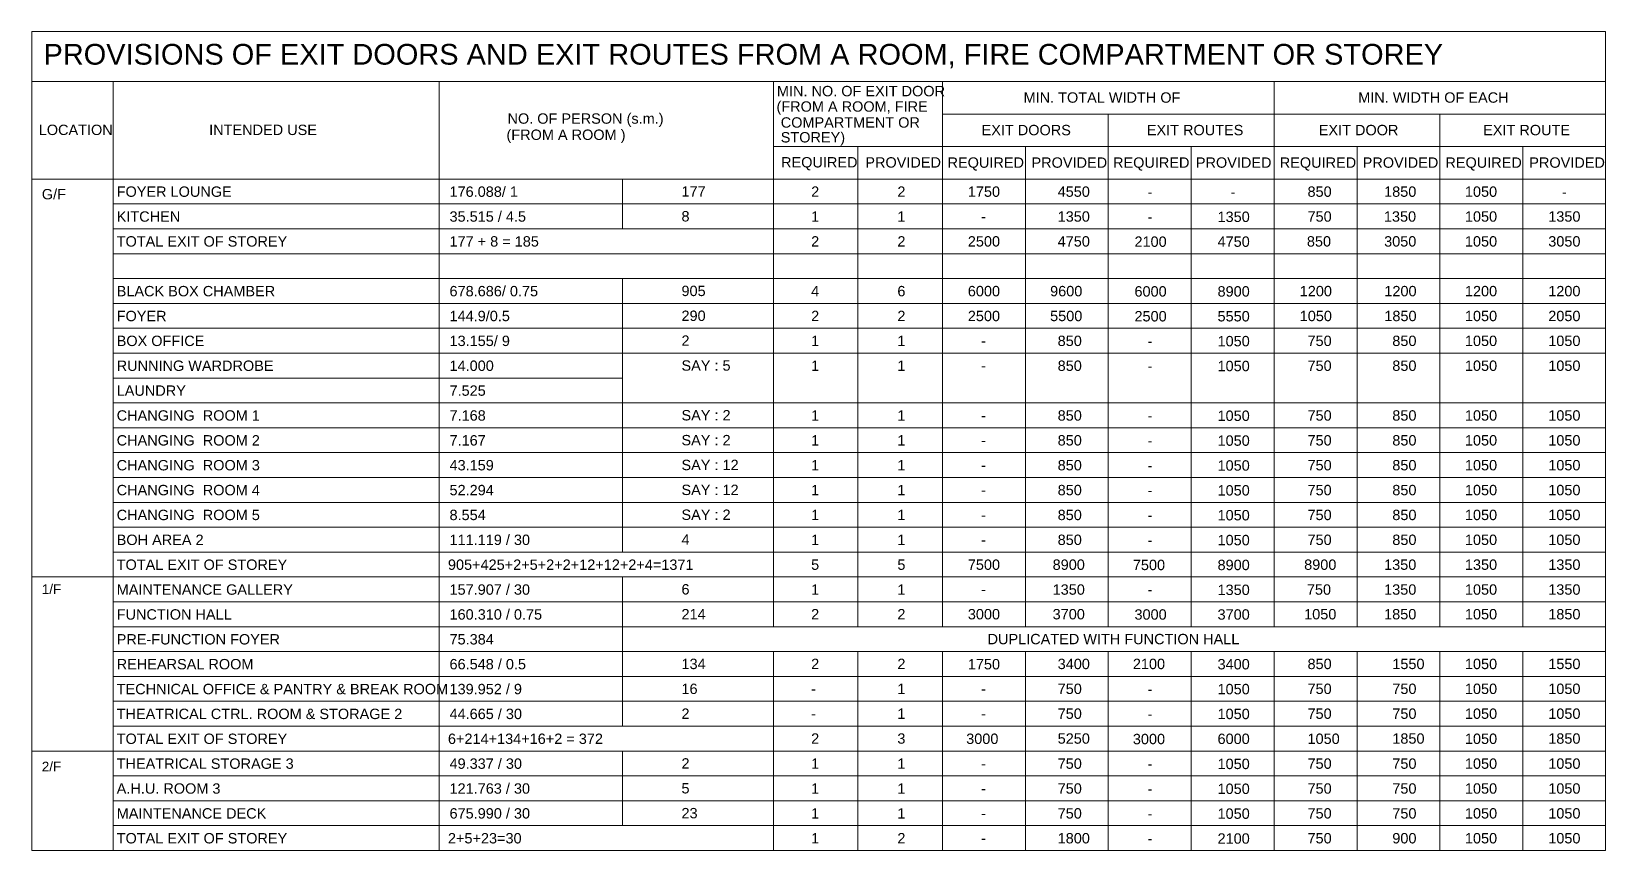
# Model space of a CAD drawing. Header units: millimetres. Extents: x 35540 to 832230, y -10956 to 416550.
# Drawn here: x 634426 to 822131, y 318851 to 416550 of the extents above; entities that cross this region are included whole.
import ezdxf

# ---------------------------------------------------------------- set-up
doc = ezdxf.new("R2010")
doc.units = ezdxf.units.MM
doc.layers.add('A-DETL', color=90, linetype='Continuous', lineweight=5)
doc.layers.add('G-ANNO-TEXT', color=231, linetype='Continuous', lineweight=5)
doc.styles.add('Swis721 BT_2', font='swiss.ttf', dxfattribs={"height": 2472.057075})
doc.styles.add('Swis721 Lt BT', font='swissl.ttf', dxfattribs={"height": 1236.028537})
doc.styles.add('Swis721 Lt BT_1', font='swissl.ttf', dxfattribs={"height": 1147.740785})

msp = doc.modelspace()

# ---------------------------------------------------------------- linework, layer by layer
at = {"layer": 'A-DETL'}
for p, q in [((634456.7, 318850.9), (634456.7, 416550.1)), ((634456.7, 416550.1), (822131.3, 416550.1)), ((822131.3, 416550.1), (822131.3, 318850.9)), ((634426, 410582), (822131.3, 410582)), ((644159.2, 410582), (644159.2, 318850.9)), ((683062.1, 410582), (683062.1, 318850.9)), ((722897.3, 410582), (722897.3, 345549.2)), ((743056.2, 410582), (743056.2, 345549.2)), ((782609.1, 410582), (782609.1, 345549.2)), ((743056.2, 406703.1), (822131.3, 406703.1)), ((762832.7, 406703.1), (762832.7, 345549.2)), ((802385.6, 406703.1), (802385.6, 345549.2)), ((722897.3, 402824.1), (822131.3, 402824.1)), ((732976.8, 402824.1), (732976.8, 345549.2)), ((752944.5, 402824.1), (752944.5, 345549.2)), ((772720.9, 402824.1), (772720.9, 345549.2)), ((792497.4, 402824.1), (792497.4, 345549.2)), ((812273.8, 402824.1), (812273.8, 345549.2)), ((634456.7, 398945.1), (822131.3, 398945.1)), ((704911, 398945.1), (704911, 393012.2)), ((644159.2, 395978.7), (822131.3, 395978.7)), ((644159.2, 393012.2), (822131.3, 393012.2)), ((644159.2, 390045.7), (822131.3, 390045.7)), ((644159.2, 387079.3), (822131.3, 387079.3)), ((704911, 387079.3), (704911, 354448.6)), ((644159.2, 384113.3), (822131.3, 384113.3)), ((644159.2, 381146.8), (822131.3, 381146.8)), ((644159.2, 378180.3), (822131.3, 378180.3)), ((644159.2, 375213.8), (704911, 375213.8)), ((644159.2, 372247.4), (822131.3, 372247.4)), ((644159.2, 369280.9), (822131.3, 369280.9)), ((644159.2, 366314.4), (822131.3, 366314.4)), ((644159.2, 363348), (822131.3, 363348)), ((644159.2, 360381.5), (822131.3, 360381.5)), ((644159.2, 357415), (822131.3, 357415)), ((644159.2, 354448.6), (822131.3, 354448.6)), ((634456.7, 351482.1), (822131.3, 351482.1)), ((704911, 351482.1), (704911, 333683.3)), ((644159.2, 348515.6), (822131.3, 348515.6)), ((644159.2, 345549.2), (822131.3, 345549.2)), ((644159.2, 342582.7), (822131.3, 342582.7)), ((722897.3, 342582.7), (722897.3, 318850.9)), ((732976.8, 342582.7), (732976.8, 318850.9)), ((743056.2, 342582.7), (743056.2, 318850.9)), ((752944.5, 342582.7), (752944.5, 318850.9)), ((762832.7, 342582.7), (762832.7, 318850.9)), ((772720.9, 342582.7), (772720.9, 318850.9)), ((782609.1, 342582.7), (782609.1, 318850.9)), ((792497.4, 342582.7), (792497.4, 318850.9)), ((802385.6, 342582.7), (802385.6, 318850.9)), ((812273.8, 342582.7), (812273.8, 318850.9)), ((644159.2, 339616.2), (822131.3, 339616.2)), ((644159.2, 336649.8), (822131.3, 336649.8)), ((644159.2, 333683.3), (822131.3, 333683.3)), ((634456.7, 330716.8), (822131.3, 330716.8)), ((704911, 330716.8), (704911, 321817.4)), ((644159.2, 327750.3), (822131.3, 327750.3)), ((644159.2, 324783.9), (822131.3, 324783.9)), ((644159.2, 321817.4), (822131.3, 321817.4)), ((822131.3, 318850.9), (634456.7, 318850.9))]:
    msp.add_line(p, q, dxfattribs=at)

# ---------------------------------------------------------------- texts
at = {"layer": 'G-ANNO-TEXT', "color": 7, "line_spacing_factor": 1.00667}
for s, insert, char_height, width, attachment_point, style in [('PROVISIONS OF EXIT DOORS AND EXIT ROUTES FROM A ROOM, FIRE COMPARTMENT OR STOREY', (635856.7, 415065.1), 2472.057, 192270.923, 1, 'Swis721 BT_2'), ('MIN. NO. OF EXIT DOOR', (723322.7, 410057.2), 1236.029, 22638.553, 1, 'Swis721 Lt BT'), ('MIN. TOTAL WIDTH OF', (752734, 409287.9), 1236.029, 20929.687, 1, 'Swis721 Lt BT'), ('MIN. WIDTH OF EACH', (792639.2, 409287.9), 1236.029, 20239.87, 1, 'Swis721 Lt BT'), ('(FROM A ROOM, FIRE', (723270.3, 408217), 1236.029, 20271.225, 1, 'Swis721 Lt BT'), ('LOCATION', (635290.8, 405432.8), 1236.03, 9970.997, 1, 'Swis721 Lt BT'), ('INTENDED USE', (655614.2, 405432.8), 1236.029, 14392.099, 1, 'Swis721 Lt BT'), ('NO. OF PERSON (s.m.)', (691193.8, 406782), 1236.029, 21243.24, 1, 'Swis721 Lt BT'), ('COMPARTMENT OR', (723775.7, 406314.4), 1236.029, 18578.037, 1, 'Swis721 Lt BT'), ('(FROM A ROOM )', (691070.2, 404850.4), 1236.029, 16132.321, 1, 'Swis721 Lt BT'), ('STOREY)', (723775.7, 404546.9), 1236.03, 8324.842, 1, 'Swis721 Lt BT'), ('EXIT DOORS', (747726.9, 405409), 1236.03, 11758.251, 1, 'Swis721 Lt BT'), ('EXIT ROUTES', (767431.9, 405409), 1236.029, 12542.135, 1, 'Swis721 Lt BT'), ('EXIT DOOR', (787937.3, 405409), 1236.03, 10504.038, 1, 'Swis721 Lt BT'), ('EXIT ROUTE', (807536.7, 405409), 1236.03, 11287.921, 1, 'Swis721 Lt BT'), ('REQUIRED', (723814.1, 401565.5), 1236.03, 10112.096, 1, 'Swis721 Lt BT'), ('PROVIDED', (733863.2, 401549.1), 1236.03, 9955.319, 1, 'Swis721 Lt BT'), ('REQUIRED', (743667.9, 401530), 1236.03, 10112.096, 1, 'Swis721 Lt BT'), ('PROVIDED', (753680.7, 401530), 1236.03, 9955.319, 1, 'Swis721 Lt BT'), ('REQUIRED', (763399.3, 401530), 1236.03, 10112.096, 1, 'Swis721 Lt BT'), ('PROVIDED', (773279, 401530), 1236.03, 9955.319, 1, 'Swis721 Lt BT'), ('REQUIRED', (783283.7, 401530), 1236.03, 10112.096, 1, 'Swis721 Lt BT'), ('PROVIDED', (793172, 401530), 1236.03, 9955.319, 1, 'Swis721 Lt BT'), ('REQUIRED', (803033.7, 401530), 1236.03, 10112.096, 1, 'Swis721 Lt BT'), ('PROVIDED', (813041.3, 401530), 1236.03, 9955.319, 1, 'Swis721 Lt BT'), ('FOYER LOUNGE', (644586.9, 398061.5), 1236.029, 15395.47, 1, 'Swis721 Lt BT'), ('176.088/ 1', (684277.4, 398061.5), 1236.03, 9375.246, 1, 'Swis721 Lt BT'), ('177', (711939.1, 398088.6), 1236.03, 3292.31, 1, 'Swis721 Lt BT'), ('\\fSwis721 Lt BT|b0|i0|c134|p34|;2', (727401.1, 398063.7), 1236.029, 1097.437, 1, 'Swis721 Lt BT'), ('\\fSwis721 Lt BT|b0|i0|c134|p34|;2', (737685, 398063.7), 1236.029, 1097.437, 1, 'Swis721 Lt BT'), ('1750', (746085.5, 398063.7), 1236.03, 4389.747, 1, 'Swis721 Lt BT'), ('4550', (756799.7, 398063.7), 1236.03, 4389.747, 1, 'Swis721 Lt BT'), ('850', (786593.6, 398063.7), 1236.03, 3292.31, 1, 'Swis721 Lt BT'), ('1850', (795728.5, 398063.7), 1236.03, 4389.747, 1, 'Swis721 Lt BT'), ('1050', (805363.3, 398063.7), 1236.03, 4389.747, 1, 'Swis721 Lt BT'), ('G/F', (635657.3, 397761), 1236.03, 3323.666, 1, 'Swis721 Lt BT'), ('\\fSwis721 Lt BT|b0|i0|c134|p34|;-', (767529.2, 398030.5), 1236.029, 674.14, 1, 'Swis721 Lt BT'), ('\\fSwis721 Lt BT|b0|i0|c134|p34|;-', (777417.4, 398030.5), 1236.029, 674.14, 1, 'Swis721 Lt BT'), ('\\fSwis721 Lt BT|b0|i0|c134|p34|;-', (816939.5, 398030.5), 1236.029, 674.14, 1, 'Swis721 Lt BT'), ('KITCHEN', (644586.9, 395095.1), 1236.03, 8512.974, 1, 'Swis721 Lt BT'), ('35.515 / 4.5', (684277.4, 395095.1), 1236.029, 10472.682, 1, 'Swis721 Lt BT'), ('\\fSwis721 Lt BT|b0|i0|c134|p34|;8', (711939.1, 395122.2), 1236.029, 1097.437, 1, 'Swis721 Lt BT'), ('\\fSwis721 Lt BT|b0|i0|c134|p34|;1', (727401.1, 395097.2), 1236.029, 1097.437, 1, 'Swis721 Lt BT'), ('\\fSwis721 Lt BT|b0|i0|c134|p34|;1', (737685, 395097.2), 1236.029, 1097.437, 1, 'Swis721 Lt BT'), ('\\fSwis721 Lt BT|b0|i0|c134|p34|;-', (747655.9, 395097.2), 1236.029, 674.14, 1, 'Swis721 Lt BT'), ('1350', (756799.7, 395097.2), 1236.03, 4389.747, 1, 'Swis721 Lt BT'), ('\\fSwis721 Lt BT|b0|i0|c134|p34|;-', (767529.2, 395064), 1236.029, 674.14, 1, 'Swis721 Lt BT'), ('1350', (775864.8, 395064), 1236.03, 4389.747, 1, 'Swis721 Lt BT'), ('750', (786593.6, 395097.2), 1236.03, 3292.31, 1, 'Swis721 Lt BT'), ('1350', (795702.2, 395097.2), 1236.03, 4389.747, 1, 'Swis721 Lt BT'), ('1050', (805363.3, 395097.2), 1236.03, 4389.747, 1, 'Swis721 Lt BT'), ('1350', (815303, 395097.2), 1236.03, 4389.747, 1, 'Swis721 Lt BT'), ('TOTAL EXIT OF STOREY', (644586.9, 392128.6), 1236.029, 22215.256, 1, 'Swis721 Lt BT'), ('177 + 8 = 185', (684277.4, 392128.6), 1236.029, 13326.018, 1, 'Swis721 Lt BT'), ('\\fSwis721 Lt BT|b0|i0|c134|p34|;2', (727401.1, 392130.7), 1236.029, 1097.437, 1, 'Swis721 Lt BT'), ('\\fSwis721 Lt BT|b0|i0|c134|p34|;2', (737685, 392130.7), 1236.029, 1097.437, 1, 'Swis721 Lt BT'), ('2500', (746085.5, 392130.7), 1236.03, 4389.747, 1, 'Swis721 Lt BT'), ('4750', (756799.7, 392130.7), 1236.03, 4389.747, 1, 'Swis721 Lt BT'), ('2100', (765958.8, 392097.5), 1236.03, 4389.747, 1, 'Swis721 Lt BT'), ('4750', (775864.8, 392097.5), 1236.03, 4389.747, 1, 'Swis721 Lt BT'), ('850', (786517.7, 392130.7), 1236.03, 3292.31, 1, 'Swis721 Lt BT'), ('3050', (795728.5, 392130.7), 1236.03, 4389.747, 1, 'Swis721 Lt BT'), ('1050', (805363.3, 392130.7), 1236.03, 4389.747, 1, 'Swis721 Lt BT'), ('3050', (815303, 392130.7), 1236.03, 4389.747, 1, 'Swis721 Lt BT'), ('BLACK BOX CHAMBER', (644586.9, 386195.7), 1236.029, 21368.662, 1, 'Swis721 Lt BT'), ('678.686/ 0.75', (684277.4, 386195.7), 1236.029, 12118.838, 1, 'Swis721 Lt BT'), ('905', (711939.1, 386222.8), 1236.03, 3292.31, 1, 'Swis721 Lt BT'), ('\\fSwis721 Lt BT|b0|i0|c134|p34|;4', (727401.1, 386197.8), 1236.029, 1097.437, 1, 'Swis721 Lt BT'), ('\\fSwis721 Lt BT|b0|i0|c134|p34|;6', (737685, 386197.8), 1236.029, 1097.437, 1, 'Swis721 Lt BT'), ('6000', (746085.5, 386197.8), 1236.03, 4389.747, 1, 'Swis721 Lt BT'), ('9600', (755899.9, 386197.8), 1236.03, 4389.747, 1, 'Swis721 Lt BT'), ('6000', (765958.8, 386164.6), 1236.03, 4389.747, 1, 'Swis721 Lt BT'), ('8900', (775864.8, 386164.6), 1236.03, 4389.747, 1, 'Swis721 Lt BT'), ('1200', (785665.4, 386197.8), 1236.03, 4389.747, 1, 'Swis721 Lt BT'), ('1200', (795757.5, 386197.8), 1236.03, 4389.747, 1, 'Swis721 Lt BT'), ('1200', (805363.3, 386197.8), 1236.03, 4389.747, 1, 'Swis721 Lt BT'), ('1200', (815303, 386197.8), 1236.03, 4389.747, 1, 'Swis721 Lt BT'), ('FOYER', (644586.9, 383229.2), 1236.03, 6490.555, 1, 'Swis721 Lt BT'), ('144.9/0.5', (684277.4, 383229.7), 1236.03, 8277.809, 1, 'Swis721 Lt BT'), ('290', (711939.1, 383256.8), 1236.03, 3292.31, 1, 'Swis721 Lt BT'), ('\\fSwis721 Lt BT|b0|i0|c134|p34|;2', (727401.1, 383231.8), 1236.029, 1097.437, 1, 'Swis721 Lt BT'), ('\\fSwis721 Lt BT|b0|i0|c134|p34|;2', (737685, 383231.8), 1236.029, 1097.437, 1, 'Swis721 Lt BT'), ('2500', (746085.5, 383231.8), 1236.03, 4389.747, 1, 'Swis721 Lt BT'), ('5500', (755899.9, 383231.8), 1236.03, 4389.747, 1, 'Swis721 Lt BT'), ('2500', (765958.8, 383198.6), 1236.03, 4389.747, 1, 'Swis721 Lt BT'), ('5550', (775864.8, 383198.6), 1236.03, 4389.747, 1, 'Swis721 Lt BT'), ('1050', (785665.4, 383231.8), 1236.03, 4389.747, 1, 'Swis721 Lt BT'), ('1850', (795757.5, 383231.8), 1236.03, 4389.747, 1, 'Swis721 Lt BT'), ('1050', (805363.3, 383231.8), 1236.03, 4389.747, 1, 'Swis721 Lt BT'), ('2050', (815303, 383231.8), 1236.03, 4389.747, 1, 'Swis721 Lt BT'), ('BOX OFFICE', (644586.9, 380263.2), 1236.03, 11742.574, 1, 'Swis721 Lt BT'), ('13.155/ 9', (684277.4, 380263.2), 1236.03, 8277.809, 1, 'Swis721 Lt BT'), ('\\fSwis721 Lt BT|b0|i0|c134|p34|;2', (711939.1, 380290.3), 1236.029, 1097.437, 1, 'Swis721 Lt BT'), ('\\fSwis721 Lt BT|b0|i0|c134|p34|;1', (727401.1, 380265.3), 1236.029, 1097.437, 1, 'Swis721 Lt BT'), ('\\fSwis721 Lt BT|b0|i0|c134|p34|;1', (737685, 380265.3), 1236.029, 1097.437, 1, 'Swis721 Lt BT'), ('\\fSwis721 Lt BT|b0|i0|c134|p34|;-', (747655.9, 380265.3), 1236.029, 674.14, 1, 'Swis721 Lt BT'), ('850', (756799.7, 380265.3), 1236.03, 3292.31, 1, 'Swis721 Lt BT'), ('\\fSwis721 Lt BT|b0|i0|c134|p34|;-', (767529.2, 380232.1), 1236.029, 674.14, 1, 'Swis721 Lt BT'), ('1050', (775864.8, 380232.1), 1236.03, 4389.747, 1, 'Swis721 Lt BT'), ('750', (786593.6, 380265.3), 1236.03, 3292.31, 1, 'Swis721 Lt BT'), ('850', (796706.9, 380265.3), 1236.03, 3292.31, 1, 'Swis721 Lt BT'), ('1050', (805363.3, 380265.3), 1236.03, 4389.747, 1, 'Swis721 Lt BT'), ('1050', (815303, 380265.3), 1236.03, 4389.747, 1, 'Swis721 Lt BT'), ('RUNNING WARDROBE', (644586.9, 377296.7), 1236.029, 21023.753, 1, 'Swis721 Lt BT'), ('14.000', (684277.4, 377296.7), 1236.03, 6035.902, 1, 'Swis721 Lt BT'), ('SAY : 5', (711939.1, 377323.8), 1236.03, 6474.877, 1, 'Swis721 Lt BT'), ('\\fSwis721 Lt BT|b0|i0|c134|p34|;1', (727401.1, 377298.9), 1236.029, 1097.437, 1, 'Swis721 Lt BT'), ('\\fSwis721 Lt BT|b0|i0|c134|p34|;1', (737685, 377298.9), 1236.029, 1097.437, 1, 'Swis721 Lt BT'), ('850', (756799.7, 377298.9), 1236.03, 3292.31, 1, 'Swis721 Lt BT'), ('750', (786593.6, 377298.9), 1236.03, 3292.31, 1, 'Swis721 Lt BT'), ('850', (796706.9, 377298.9), 1236.03, 3292.31, 1, 'Swis721 Lt BT'), ('1050', (805363.3, 377298.9), 1236.03, 4389.747, 1, 'Swis721 Lt BT'), ('1050', (815303, 377298.9), 1236.03, 4389.747, 1, 'Swis721 Lt BT'), ('\\fSwis721 Lt BT|b0|i0|c134|p34|;-', (747655.9, 377298.9), 1236.029, 674.14, 1, 'Swis721 Lt BT'), ('\\fSwis721 Lt BT|b0|i0|c134|p34|;-', (767529.2, 377265.7), 1236.029, 674.14, 1, 'Swis721 Lt BT'), ('1050', (775864.8, 377265.7), 1236.03, 4389.747, 1, 'Swis721 Lt BT'), ('LAUNDRY', (644586.9, 374330.3), 1236.03, 9187.114, 1, 'Swis721 Lt BT'), ('7.525', (684277.4, 374330.3), 1236.03, 4938.465, 1, 'Swis721 Lt BT'), ('CHANGING  ROOM 1', (644586.9, 371363.8), 1236.029, 19565.73, 1, 'Swis721 Lt BT'), ('7.168', (684277.4, 371363.8), 1236.03, 4938.465, 1, 'Swis721 Lt BT'), ('SAY : 2', (711939.1, 371390.9), 1236.03, 6474.877, 1, 'Swis721 Lt BT'), ('\\fSwis721 Lt BT|b0|i0|c134|p34|;1', (727401.1, 371365.9), 1236.029, 1097.437, 1, 'Swis721 Lt BT'), ('\\fSwis721 Lt BT|b0|i0|c134|p34|;1', (737685, 371365.9), 1236.029, 1097.437, 1, 'Swis721 Lt BT'), ('\\fSwis721 Lt BT|b0|i0|c134|p34|;-', (747655.9, 371365.9), 1236.029, 674.14, 1, 'Swis721 Lt BT'), ('850', (756799.7, 371365.9), 1236.03, 3292.31, 1, 'Swis721 Lt BT'), ('\\fSwis721 Lt BT|b0|i0|c134|p34|;-', (767529.2, 371332.7), 1236.029, 674.14, 1, 'Swis721 Lt BT'), ('1050', (775864.8, 371332.7), 1236.03, 4389.747, 1, 'Swis721 Lt BT'), ('750', (786593.6, 371365.9), 1236.03, 3292.31, 1, 'Swis721 Lt BT'), ('850', (796706.9, 371365.9), 1236.03, 3292.31, 1, 'Swis721 Lt BT'), ('1050', (805363.3, 371365.9), 1236.03, 4389.747, 1, 'Swis721 Lt BT'), ('1050', (815303, 371365.9), 1236.03, 4389.747, 1, 'Swis721 Lt BT'), ('CHANGING  ROOM 2', (644586.9, 368397.3), 1236.029, 19565.73, 1, 'Swis721 Lt BT'), ('7.167', (684277.4, 368397.3), 1236.03, 4938.465, 1, 'Swis721 Lt BT'), ('SAY : 2', (711939.1, 368424.4), 1236.03, 6474.877, 1, 'Swis721 Lt BT'), ('\\fSwis721 Lt BT|b0|i0|c134|p34|;1', (727401.1, 368399.5), 1236.029, 1097.437, 1, 'Swis721 Lt BT'), ('\\fSwis721 Lt BT|b0|i0|c134|p34|;1', (737685, 368399.5), 1236.029, 1097.437, 1, 'Swis721 Lt BT'), ('850', (756799.7, 368399.5), 1236.03, 3292.31, 1, 'Swis721 Lt BT'), ('1050', (775864.8, 368366.3), 1236.03, 4389.747, 1, 'Swis721 Lt BT'), ('750', (786593.6, 368399.5), 1236.03, 3292.31, 1, 'Swis721 Lt BT'), ('850', (796706.9, 368399.5), 1236.03, 3292.31, 1, 'Swis721 Lt BT'), ('1050', (805363.3, 368399.5), 1236.03, 4389.747, 1, 'Swis721 Lt BT'), ('1050', (815303, 368399.5), 1236.03, 4389.747, 1, 'Swis721 Lt BT'), ('\\fSwis721 Lt BT|b0|i0|c134|p34|;-', (747655.9, 368399.5), 1236.029, 674.14, 1, 'Swis721 Lt BT'), ('\\fSwis721 Lt BT|b0|i0|c134|p34|;-', (767529.2, 368366.3), 1236.029, 674.14, 1, 'Swis721 Lt BT'), ('CHANGING  ROOM 3', (644586.9, 365430.8), 1236.029, 19565.73, 1, 'Swis721 Lt BT'), ('43.159', (684277.4, 365430.8), 1236.03, 6035.902, 1, 'Swis721 Lt BT'), ('SAY : 12', (711939.1, 365457.9), 1236.03, 7572.314, 1, 'Swis721 Lt BT'), ('\\fSwis721 Lt BT|b0|i0|c134|p34|;1', (727401.1, 365433), 1236.029, 1097.437, 1, 'Swis721 Lt BT'), ('\\fSwis721 Lt BT|b0|i0|c134|p34|;1', (737685, 365433), 1236.029, 1097.437, 1, 'Swis721 Lt BT'), ('\\fSwis721 Lt BT|b0|i0|c134|p34|;-', (747655.9, 365433), 1236.029, 674.14, 1, 'Swis721 Lt BT'), ('850', (756799.7, 365433), 1236.03, 3292.31, 1, 'Swis721 Lt BT'), ('\\fSwis721 Lt BT|b0|i0|c134|p34|;-', (767529.2, 365399.8), 1236.029, 674.14, 1, 'Swis721 Lt BT'), ('1050', (775864.8, 365399.8), 1236.03, 4389.747, 1, 'Swis721 Lt BT'), ('750', (786593.6, 365433), 1236.03, 3292.31, 1, 'Swis721 Lt BT'), ('850', (796706.9, 365433), 1236.03, 3292.31, 1, 'Swis721 Lt BT'), ('1050', (805363.3, 365433), 1236.03, 4389.747, 1, 'Swis721 Lt BT'), ('1050', (815303, 365433), 1236.03, 4389.747, 1, 'Swis721 Lt BT'), ('CHANGING  ROOM 4', (644586.9, 362464.4), 1236.029, 19565.73, 1, 'Swis721 Lt BT'), ('52.294', (684277.4, 362464.4), 1236.03, 6035.902, 1, 'Swis721 Lt BT'), ('SAY : 12', (711939.1, 362491.5), 1236.03, 7572.314, 1, 'Swis721 Lt BT'), ('\\fSwis721 Lt BT|b0|i0|c134|p34|;1', (727401.1, 362466.5), 1236.029, 1097.437, 1, 'Swis721 Lt BT'), ('\\fSwis721 Lt BT|b0|i0|c134|p34|;1', (737685, 362466.5), 1236.029, 1097.437, 1, 'Swis721 Lt BT'), ('850', (756799.7, 362466.5), 1236.03, 3292.31, 1, 'Swis721 Lt BT'), ('1050', (775864.8, 362433.3), 1236.03, 4389.747, 1, 'Swis721 Lt BT'), ('750', (786593.6, 362466.5), 1236.03, 3292.31, 1, 'Swis721 Lt BT'), ('850', (796706.9, 362466.5), 1236.03, 3292.31, 1, 'Swis721 Lt BT'), ('1050', (805363.3, 362466.5), 1236.03, 4389.747, 1, 'Swis721 Lt BT'), ('1050', (815303, 362466.5), 1236.03, 4389.747, 1, 'Swis721 Lt BT'), ('\\fSwis721 Lt BT|b0|i0|c134|p34|;-', (747655.9, 362466.5), 1236.029, 674.14, 1, 'Swis721 Lt BT'), ('\\fSwis721 Lt BT|b0|i0|c134|p34|;-', (767529.2, 362433.3), 1236.029, 674.14, 1, 'Swis721 Lt BT'), ('CHANGING  ROOM 5', (644586.9, 359497.9), 1236.029, 19565.73, 1, 'Swis721 Lt BT'), ('8.554', (684277.4, 359497.9), 1236.03, 4938.465, 1, 'Swis721 Lt BT'), ('SAY : 2', (711939.1, 359525), 1236.03, 6474.877, 1, 'Swis721 Lt BT'), ('\\fSwis721 Lt BT|b0|i0|c134|p34|;1', (727401.1, 359500.1), 1236.029, 1097.437, 1, 'Swis721 Lt BT'), ('\\fSwis721 Lt BT|b0|i0|c134|p34|;1', (737685, 359500.1), 1236.029, 1097.437, 1, 'Swis721 Lt BT'), ('\\fSwis721 Lt BT|b0|i0|c134|p34|;-', (747655.9, 359500.1), 1236.029, 674.14, 1, 'Swis721 Lt BT'), ('850', (756799.7, 359500.1), 1236.03, 3292.31, 1, 'Swis721 Lt BT'), ('\\fSwis721 Lt BT|b0|i0|c134|p34|;-', (767529.2, 359466.9), 1236.029, 674.14, 1, 'Swis721 Lt BT'), ('1050', (775864.8, 359466.9), 1236.03, 4389.747, 1, 'Swis721 Lt BT'), ('750', (786593.6, 359500.1), 1236.03, 3292.31, 1, 'Swis721 Lt BT'), ('850', (796706.9, 359500.1), 1236.03, 3292.31, 1, 'Swis721 Lt BT'), ('1050', (805363.3, 359500.1), 1236.03, 4389.747, 1, 'Swis721 Lt BT'), ('1050', (815303, 359500.1), 1236.03, 4389.747, 1, 'Swis721 Lt BT'), ('BOH AREA 2', (644586.9, 356531.4), 1236.03, 11664.185, 1, 'Swis721 Lt BT'), ('111.119 / 30', (684277.4, 356531.4), 1236.029, 11021.401, 1, 'Swis721 Lt BT'), ('\\fSwis721 Lt BT|b0|i0|c134|p34|;4', (711939.1, 356558.5), 1236.029, 1097.437, 1, 'Swis721 Lt BT'), ('\\fSwis721 Lt BT|b0|i0|c134|p34|;1', (727401.1, 356533.6), 1236.029, 1097.437, 1, 'Swis721 Lt BT'), ('\\fSwis721 Lt BT|b0|i0|c134|p34|;1', (737685, 356533.6), 1236.029, 1097.437, 1, 'Swis721 Lt BT'), ('\\fSwis721 Lt BT|b0|i0|c134|p34|;-', (747655.9, 356533.6), 1236.029, 674.14, 1, 'Swis721 Lt BT'), ('850', (756799.7, 356533.6), 1236.03, 3292.31, 1, 'Swis721 Lt BT'), ('\\fSwis721 Lt BT|b0|i0|c134|p34|;-', (767529.2, 356500.4), 1236.029, 674.14, 1, 'Swis721 Lt BT'), ('1050', (775864.8, 356500.4), 1236.03, 4389.747, 1, 'Swis721 Lt BT'), ('750', (786593.6, 356533.6), 1236.03, 3292.31, 1, 'Swis721 Lt BT'), ('850', (796706.9, 356533.6), 1236.03, 3292.31, 1, 'Swis721 Lt BT'), ('1050', (805363.3, 356533.6), 1236.03, 4389.747, 1, 'Swis721 Lt BT'), ('1050', (815303, 356533.6), 1236.03, 4389.747, 1, 'Swis721 Lt BT'), ('TOTAL EXIT OF STOREY', (644586.9, 353565), 1236.029, 22215.256, 1, 'Swis721 Lt BT'), ('905+425+2+5+2+2+12+12+2+4=1371', (684088.3, 353565), 1236.029, 39194.171, 1, 'Swis721 Lt BT'), ('\\fSwis721 Lt BT|b0|i0|c134|p34|;5', (727401.1, 353567.1), 1236.029, 1097.437, 1, 'Swis721 Lt BT'), ('\\fSwis721 Lt BT|b0|i0|c134|p34|;5', (737685, 353567.1), 1236.029, 1097.437, 1, 'Swis721 Lt BT'), ('7500', (746085.5, 353567.1), 1236.03, 4389.747, 1, 'Swis721 Lt BT'), ('8900', (756199.7, 353567.1), 1236.03, 4389.747, 1, 'Swis721 Lt BT'), ('7500', (765765.4, 353533.9), 1236.03, 4389.747, 1, 'Swis721 Lt BT'), ('8900', (775864.8, 353533.9), 1236.03, 4389.747, 1, 'Swis721 Lt BT'), ('8900', (786193.6, 353567.1), 1236.03, 4389.747, 1, 'Swis721 Lt BT'), ('1350', (795728.5, 353567.1), 1236.03, 4389.747, 1, 'Swis721 Lt BT'), ('1350', (805363.3, 353567.1), 1236.03, 4389.747, 1, 'Swis721 Lt BT'), ('1350', (815303, 353567.1), 1236.03, 4389.747, 1, 'Swis721 Lt BT'), ('1/F', (635657.3, 350602.5), 1147.74, 2664.043, 1, 'Swis721 Lt BT_1'), ('MAINTENANCE GALLERY', (644586.9, 350598.5), 1236.029, 23406.759, 1, 'Swis721 Lt BT'), ('157.907 / 30', (684277.4, 350598.5), 1236.029, 11021.401, 1, 'Swis721 Lt BT'), ('\\fSwis721 Lt BT|b0|i0|c134|p34|;6', (711939.1, 350625.6), 1236.029, 1097.437, 1, 'Swis721 Lt BT'), ('\\fSwis721 Lt BT|b0|i0|c134|p34|;1', (727401.1, 350600.6), 1236.029, 1097.437, 1, 'Swis721 Lt BT'), ('\\fSwis721 Lt BT|b0|i0|c134|p34|;1', (737685, 350600.6), 1236.029, 1097.437, 1, 'Swis721 Lt BT'), ('\\fSwis721 Lt BT|b0|i0|c134|p34|;-', (747655.9, 350625.6), 1236.029, 674.14, 1, 'Swis721 Lt BT'), ('1350', (756199.7, 350600.6), 1236.03, 4389.747, 1, 'Swis721 Lt BT'), ('\\fSwis721 Lt BT|b0|i0|c134|p34|;-', (767529.2, 350600.6), 1236.029, 674.14, 1, 'Swis721 Lt BT'), ('1350', (775864.8, 350567.5), 1236.03, 4389.747, 1, 'Swis721 Lt BT'), ('750', (786517.7, 350600.6), 1236.03, 3292.31, 1, 'Swis721 Lt BT'), ('1350', (795728.5, 350600.6), 1236.03, 4389.747, 1, 'Swis721 Lt BT'), ('1050', (805363.3, 350600.6), 1236.03, 4389.747, 1, 'Swis721 Lt BT'), ('1350', (815303, 350600.6), 1236.03, 4389.747, 1, 'Swis721 Lt BT'), ('FUNCTION HALL', (644586.9, 347632), 1236.029, 15567.925, 1, 'Swis721 Lt BT'), ('160.310 / 0.75', (684277.4, 347632), 1236.029, 12667.556, 1, 'Swis721 Lt BT'), ('214', (711939.1, 347659.1), 1236.03, 3292.31, 1, 'Swis721 Lt BT'), ('\\fSwis721 Lt BT|b0|i0|c134|p34|;2', (727401.1, 347659.1), 1236.029, 1097.437, 1, 'Swis721 Lt BT'), ('\\fSwis721 Lt BT|b0|i0|c134|p34|;2', (737685, 347659.1), 1236.029, 1097.437, 1, 'Swis721 Lt BT'), ('3000', (746085.5, 347659.1), 1236.03, 4389.747, 1, 'Swis721 Lt BT'), ('3700', (756199.7, 347659.1), 1236.03, 4389.747, 1, 'Swis721 Lt BT'), ('3000', (765958.8, 347625.9), 1236.03, 4389.747, 1, 'Swis721 Lt BT'), ('3700', (775864.8, 347625.9), 1236.03, 4389.747, 1, 'Swis721 Lt BT'), ('1050', (786193.6, 347659.1), 1236.03, 4389.747, 1, 'Swis721 Lt BT'), ('1850', (795728.5, 347659.1), 1236.03, 4389.747, 1, 'Swis721 Lt BT'), ('1050', (805363.3, 347659.1), 1236.03, 4389.747, 1, 'Swis721 Lt BT'), ('1850', (815303, 347659.1), 1236.03, 4389.747, 1, 'Swis721 Lt BT'), ('PRE-FUNCTION FOYER', (644586.9, 344665.6), 1236.029, 21682.215, 1, 'Swis721 Lt BT'), ('75.384', (684277.4, 344665.6), 1236.03, 6035.902, 1, 'Swis721 Lt BT'), ('DUPLICATED WITH FUNCTION HALL', (763453, 344692.7), 1236.029, 33691.309, 2, 'Swis721 Lt BT'), ('REHEARSAL ROOM', (644586.9, 341699.1), 1236.029, 18201.773, 1, 'Swis721 Lt BT'), ('66.548 / 0.5', (684277.4, 341699.1), 1236.029, 10472.682, 1, 'Swis721 Lt BT'), ('134', (711939.1, 341726.2), 1236.03, 3292.31, 1, 'Swis721 Lt BT'), ('\\fSwis721 Lt BT|b0|i0|c134|p34|;2', (727401.1, 341726.2), 1236.029, 1097.437, 1, 'Swis721 Lt BT'), ('\\fSwis721 Lt BT|b0|i0|c134|p34|;2', (737685, 341726.2), 1236.029, 1097.437, 1, 'Swis721 Lt BT'), ('1750', (746085.5, 341693), 1236.03, 4389.747, 1, 'Swis721 Lt BT'), ('3400', (756799.7, 341726.2), 1236.03, 4389.747, 1, 'Swis721 Lt BT'), ('2100', (765765.4, 341726.2), 1236.03, 4389.747, 1, 'Swis721 Lt BT'), ('3400', (775864.8, 341693), 1236.03, 4389.747, 1, 'Swis721 Lt BT'), ('850', (786593.6, 341726.2), 1236.03, 3292.31, 1, 'Swis721 Lt BT'), ('1550', (796706.9, 341726.2), 1236.03, 4389.747, 1, 'Swis721 Lt BT'), ('1050', (805363.3, 341726.2), 1236.03, 4389.747, 1, 'Swis721 Lt BT'), ('1550', (815303, 341726.2), 1236.03, 4389.747, 1, 'Swis721 Lt BT'), ('TECHNICAL OFFICE & PANTRY & BREAK ROOM', (644586.9, 338732.6), 1236.029, 44320.768, 1, 'Swis721 Lt BT'), ('139.952 / 9', (684277.4, 338732.6), 1236.029, 9923.964, 1, 'Swis721 Lt BT'), ('16', (711939.1, 338759.7), 1236.03, 2194.874, 1, 'Swis721 Lt BT'), ('\\fSwis721 Lt BT|b0|i0|c134|p34|;-', (727401.1, 338759.7), 1236.029, 674.14, 1, 'Swis721 Lt BT'), ('\\fSwis721 Lt BT|b0|i0|c134|p34|;1', (737685, 338759.7), 1236.029, 1097.437, 1, 'Swis721 Lt BT'), ('\\fSwis721 Lt BT|b0|i0|c134|p34|;-', (747655.9, 338759.7), 1236.029, 674.14, 1, 'Swis721 Lt BT'), ('750', (756799.7, 338759.7), 1236.03, 3292.31, 1, 'Swis721 Lt BT'), ('\\fSwis721 Lt BT|b0|i0|c134|p34|;-', (767529.2, 338726.5), 1236.029, 674.14, 1, 'Swis721 Lt BT'), ('1050', (775864.8, 338726.5), 1236.03, 4389.747, 1, 'Swis721 Lt BT'), ('750', (786593.6, 338759.7), 1236.03, 3292.31, 1, 'Swis721 Lt BT'), ('750', (796706.9, 338759.7), 1236.03, 3292.31, 1, 'Swis721 Lt BT'), ('1050', (805363.3, 338759.7), 1236.03, 4389.747, 1, 'Swis721 Lt BT'), ('1050', (815303, 338759.7), 1236.03, 4389.747, 1, 'Swis721 Lt BT'), ('THEATRICAL CTRL. ROOM & STORAGE 2', (644586.9, 335766.2), 1236.029, 37971.312, 1, 'Swis721 Lt BT'), ('44.665 / 30', (684277.4, 335766.2), 1236.029, 9923.964, 1, 'Swis721 Lt BT'), ('\\fSwis721 Lt BT|b0|i0|c134|p34|;2', (711939.1, 335793.3), 1236.029, 1097.437, 1, 'Swis721 Lt BT'), ('\\fSwis721 Lt BT|b0|i0|c134|p34|;-', (727401.1, 335793.3), 1236.029, 674.14, 1, 'Swis721 Lt BT'), ('\\fSwis721 Lt BT|b0|i0|c134|p34|;1', (737685, 335793.3), 1236.029, 1097.437, 1, 'Swis721 Lt BT'), ('\\fSwis721 Lt BT|b0|i0|c134|p34|;-', (747655.9, 335793.3), 1236.029, 674.14, 1, 'Swis721 Lt BT'), ('750', (756799.7, 335793.3), 1236.03, 3292.31, 1, 'Swis721 Lt BT'), ('\\fSwis721 Lt BT|b0|i0|c134|p34|;-', (767529.2, 335760.1), 1236.029, 674.14, 1, 'Swis721 Lt BT'), ('1050', (775864.8, 335760.1), 1236.03, 4389.747, 1, 'Swis721 Lt BT'), ('750', (786593.6, 335793.3), 1236.03, 3292.31, 1, 'Swis721 Lt BT'), ('750', (796706.9, 335793.3), 1236.03, 3292.31, 1, 'Swis721 Lt BT'), ('1050', (805363.3, 335793.3), 1236.03, 4389.747, 1, 'Swis721 Lt BT'), ('1050', (815303, 335793.3), 1236.03, 4389.747, 1, 'Swis721 Lt BT'), ('TOTAL EXIT OF STOREY', (644586.9, 332799.7), 1236.029, 22215.256, 1, 'Swis721 Lt BT'), ('6+214+134+16+2 = 372', (684088.3, 332799.7), 1236.029, 23986.832, 1, 'Swis721 Lt BT'), ('\\fSwis721 Lt BT|b0|i0|c134|p34|;2', (727401.1, 332828.2), 1236.029, 1097.437, 1, 'Swis721 Lt BT'), ('\\fSwis721 Lt BT|b0|i0|c134|p34|;3', (737685, 332828.2), 1236.029, 1097.437, 1, 'Swis721 Lt BT'), ('3000', (745892.1, 332801.8), 1236.03, 4389.747, 1, 'Swis721 Lt BT'), ('5250', (756799.7, 332828.2), 1236.03, 4389.747, 1, 'Swis721 Lt BT'), ('3000', (765765.4, 332768.6), 1236.03, 4389.747, 1, 'Swis721 Lt BT'), ('6000', (775864.8, 332795), 1236.03, 4389.747, 1, 'Swis721 Lt BT'), ('1050', (786593.6, 332801.8), 1236.03, 4389.747, 1, 'Swis721 Lt BT'), ('1850', (796706.9, 332828.2), 1236.03, 4389.747, 1, 'Swis721 Lt BT'), ('1050', (805363.3, 332801.8), 1236.03, 4389.747, 1, 'Swis721 Lt BT'), ('1850', (815303, 332828.2), 1236.03, 4389.747, 1, 'Swis721 Lt BT'), ('2/F', (635657.3, 329443.7), 1147.74, 2664.043, 1, 'Swis721 Lt BT_1'), ('THEATRICAL STORAGE 3', (644586.9, 329833.2), 1236.029, 23312.693, 1, 'Swis721 Lt BT'), ('49.337 / 30', (684277.4, 329833.2), 1236.029, 9923.964, 1, 'Swis721 Lt BT'), ('\\fSwis721 Lt BT|b0|i0|c134|p34|;2', (711939.1, 329860.3), 1236.029, 1097.437, 1, 'Swis721 Lt BT'), ('\\fSwis721 Lt BT|b0|i0|c134|p34|;1', (727401.1, 329835.4), 1236.029, 1097.437, 1, 'Swis721 Lt BT'), ('\\fSwis721 Lt BT|b0|i0|c134|p34|;1', (737685, 329835.4), 1236.029, 1097.437, 1, 'Swis721 Lt BT'), ('\\fSwis721 Lt BT|b0|i0|c134|p34|;-', (747655.9, 329835.4), 1236.029, 674.14, 1, 'Swis721 Lt BT'), ('750', (756799.7, 329835.4), 1236.03, 3292.31, 1, 'Swis721 Lt BT'), ('\\fSwis721 Lt BT|b0|i0|c134|p34|;-', (767529.2, 329802.2), 1236.029, 674.14, 1, 'Swis721 Lt BT'), ('1050', (775864.8, 329802.2), 1236.03, 4389.747, 1, 'Swis721 Lt BT'), ('750', (786593.6, 329835.4), 1236.03, 3292.31, 1, 'Swis721 Lt BT'), ('750', (796706.9, 329835.4), 1236.03, 3292.31, 1, 'Swis721 Lt BT'), ('1050', (805363.3, 329835.4), 1236.03, 4389.747, 1, 'Swis721 Lt BT'), ('1050', (815303, 329835.4), 1236.03, 4389.747, 1, 'Swis721 Lt BT'), ('A.H.U. ROOM 3', (644586.9, 326866.8), 1236.029, 14156.934, 1, 'Swis721 Lt BT'), ('121.763 / 30', (684277.4, 326866.8), 1236.029, 11021.401, 1, 'Swis721 Lt BT'), ('\\fSwis721 Lt BT|b0|i0|c134|p34|;5', (711939.1, 326893.9), 1236.029, 1097.437, 1, 'Swis721 Lt BT'), ('\\fSwis721 Lt BT|b0|i0|c134|p34|;1', (727401.1, 326868.9), 1236.029, 1097.437, 1, 'Swis721 Lt BT'), ('\\fSwis721 Lt BT|b0|i0|c134|p34|;1', (737685, 326868.9), 1236.029, 1097.437, 1, 'Swis721 Lt BT'), ('750', (756799.7, 326868.9), 1236.03, 3292.31, 1, 'Swis721 Lt BT'), ('1050', (775864.8, 326835.7), 1236.03, 4389.747, 1, 'Swis721 Lt BT'), ('750', (786593.6, 326868.9), 1236.03, 3292.31, 1, 'Swis721 Lt BT'), ('750', (796706.9, 326868.9), 1236.03, 3292.31, 1, 'Swis721 Lt BT'), ('1050', (805363.3, 326868.9), 1236.03, 4389.747, 1, 'Swis721 Lt BT'), ('1050', (815303, 326868.9), 1236.03, 4389.747, 1, 'Swis721 Lt BT'), ('\\fSwis721 Lt BT|b0|i0|c134|p34|;-', (747655.9, 326868.9), 1236.029, 674.14, 1, 'Swis721 Lt BT'), ('\\fSwis721 Lt BT|b0|i0|c134|p34|;-', (767529.2, 326835.7), 1236.029, 674.14, 1, 'Swis721 Lt BT'), ('MAINTENANCE DECK', (644586.9, 323900.3), 1236.029, 20130.126, 1, 'Swis721 Lt BT'), ('675.990 / 30', (684277.4, 323900.3), 1236.029, 11021.401, 1, 'Swis721 Lt BT'), ('23', (711939.1, 323927.4), 1236.03, 2194.874, 1, 'Swis721 Lt BT'), ('\\fSwis721 Lt BT|b0|i0|c134|p34|;1', (727401.1, 323902.4), 1236.029, 1097.437, 1, 'Swis721 Lt BT'), ('\\fSwis721 Lt BT|b0|i0|c134|p34|;1', (737685, 323902.4), 1236.029, 1097.437, 1, 'Swis721 Lt BT'), ('\\fSwis721 Lt BT|b0|i0|c134|p34|;-', (747655.9, 323902.4), 1236.029, 674.14, 1, 'Swis721 Lt BT'), ('750', (756799.7, 323902.4), 1236.03, 3292.31, 1, 'Swis721 Lt BT'), ('\\fSwis721 Lt BT|b0|i0|c134|p34|;-', (767529.2, 323869.2), 1236.029, 674.14, 1, 'Swis721 Lt BT'), ('1050', (775864.8, 323869.2), 1236.03, 4389.747, 1, 'Swis721 Lt BT'), ('750', (786593.6, 323902.4), 1236.03, 3292.31, 1, 'Swis721 Lt BT'), ('750', (796706.9, 323902.4), 1236.03, 3292.31, 1, 'Swis721 Lt BT'), ('1050', (805363.3, 323902.4), 1236.03, 4389.747, 1, 'Swis721 Lt BT'), ('1050', (815303, 323902.4), 1236.03, 4389.747, 1, 'Swis721 Lt BT'), ('TOTAL EXIT OF STOREY', (644586.9, 320933.8), 1236.029, 22215.256, 1, 'Swis721 Lt BT'), ('2+5+23=30', (684088.3, 320933.8), 1236.03, 11758.251, 1, 'Swis721 Lt BT'), ('\\fSwis721 Lt BT|b0|i0|c134|p34|;1', (727401.1, 320936), 1236.029, 1097.437, 1, 'Swis721 Lt BT'), ('\\fSwis721 Lt BT|b0|i0|c134|p34|;2', (737685, 320936), 1236.029, 1097.437, 1, 'Swis721 Lt BT'), ('\\fSwis721 Lt BT|b0|i0|c134|p34|;-', (747655.9, 320936), 1236.029, 674.14, 1, 'Swis721 Lt BT'), ('1800', (756799.7, 320936), 1236.03, 4389.747, 1, 'Swis721 Lt BT'), ('\\fSwis721 Lt BT|b0|i0|c134|p34|;-', (767529.2, 320902.8), 1236.029, 674.14, 1, 'Swis721 Lt BT'), ('2100', (775864.8, 320902.8), 1236.03, 4389.747, 1, 'Swis721 Lt BT'), ('750', (786593.6, 320936), 1236.03, 3292.31, 1, 'Swis721 Lt BT'), ('900', (796706.9, 320936), 1236.03, 3292.31, 1, 'Swis721 Lt BT'), ('1050', (805363.3, 320936), 1236.03, 4389.747, 1, 'Swis721 Lt BT'), ('1050', (815303, 320936), 1236.03, 4389.747, 1, 'Swis721 Lt BT')]:
    msp.add_mtext(s, dxfattribs=dict(at, insert=insert, char_height=char_height, width=width, attachment_point=attachment_point, style=style))

doc.saveas('drawing.dxf')
